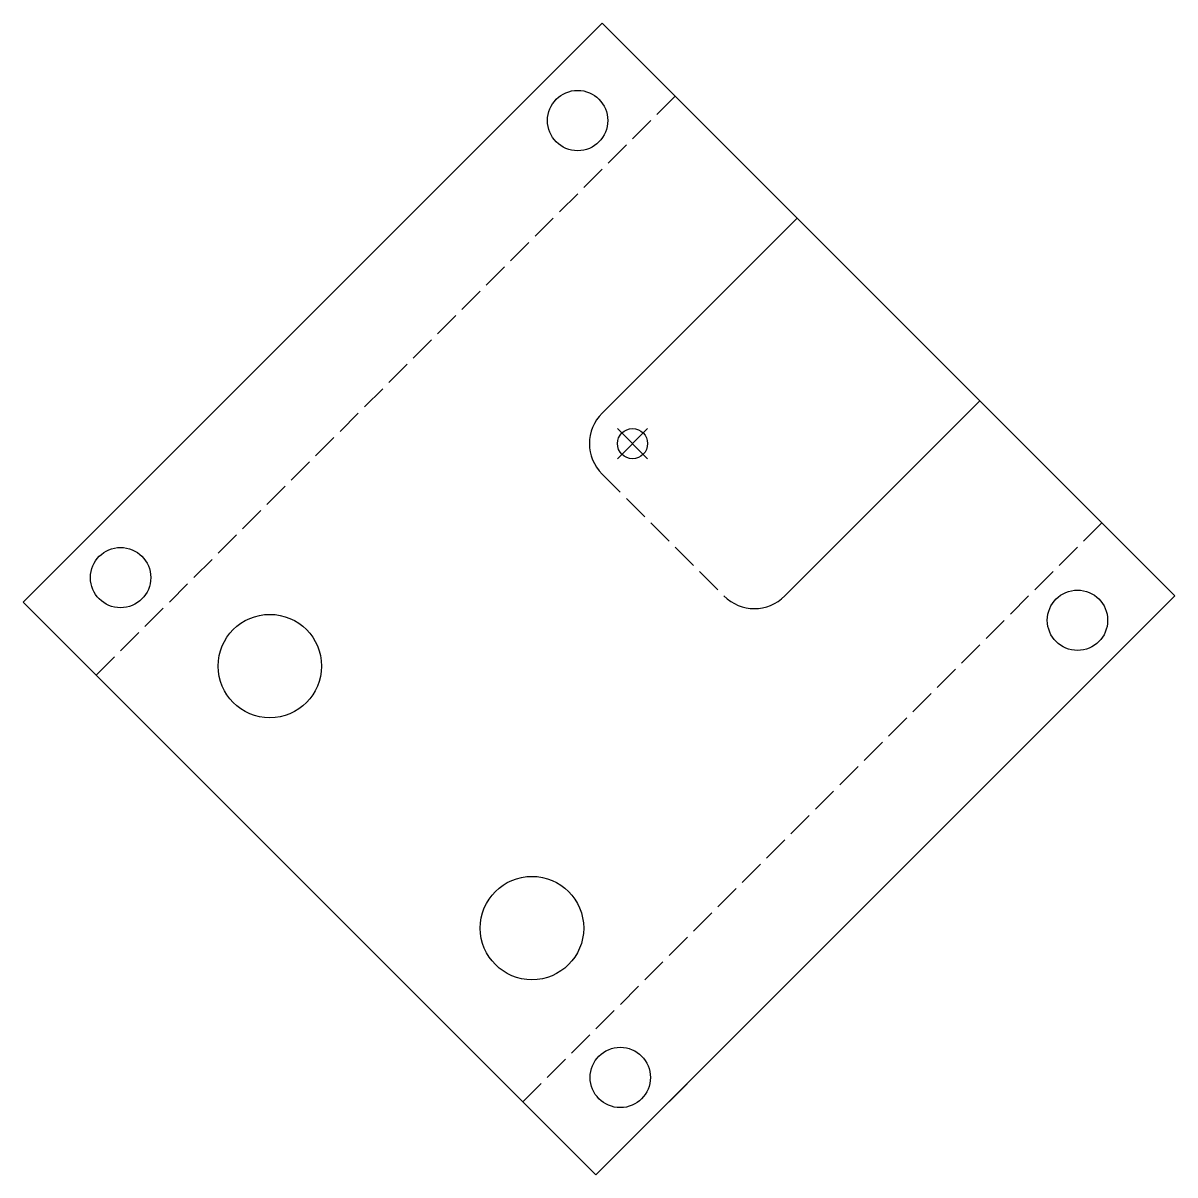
# Model space of a CAD drawing. Extents: x 239 to 372, y 785 to 918.
import ezdxf

# ---------------------------------------------------------------- set-up
doc = ezdxf.new("R2010")
doc.units = 0
doc.header["$MEASUREMENT"] = 0
doc.linetypes.add('DASHED', pattern=[4, 3, -1])
doc.layers.get('0').update_dxf_attribs({"linetype": 'CONTINUOUS'})
doc.layers.add('$PARTREF_BOM', color=7, linetype='CONTINUOUS')
doc.styles.get("Standard").update_dxf_attribs({"font": 'txt.shx', "bigfont": 'chineset.shx'})

# ---------------------------------------------------------------- blocks, each defined once
blk = doc.blocks.new('PARTREF')
at = {"layer": '$PARTREF_BOM', "color": 2}
for p, q in [((-1.75, -1.75), (1.75, 1.75)), ((-1.75, 1.75), (1.75, -1.75))]:
    blk.add_line(p, q, dxfattribs=at)
blk.add_circle((0, 0), 1.75, dxfattribs=at)
at = {"layer": '$PARTREF_BOM', "color": 2, "flags": 1}
for tag, p in [('TAG5', (-16.09, -4.95)), ('TAG10', (-5.65, -5)), ('TAG15', (5.59, -4.74)), ('TAG4', (-16.09, -8.95)), ('TAG9', (-5.65, -9)), ('TAG14', (5.59, -8.74)), ('TAG3', (-16.09, -12.95)), ('TAG8', (-5.65, -13)), ('TAG13', (5.59, -12.74)), ('TAG2', (-16.09, -16.95)), ('TAG7', (-5.65, -17)), ('TAG12', (5.59, -16.74)), ('TAG1', (-16.09, -20.95)), ('TAG6', (-5.65, -21)), ('TAG11', (5.59, -20.74))]:
    blk.add_attdef(tag, p, '', height=2.5, dxfattribs=at)

msp = doc.modelspace()

# ---------------------------------------------------------------- linework, layer by layer
at = {"color": 7, "linetype": 'CONTINUOUS'}
for p, q in [((238.77, 851.17), (305.94, 918.34)), ((305.94, 918.34), (372.41, 851.87)), ((305.94, 918.34), (372.41, 851.87)), ((305.94, 873.09), (328.57, 895.72)), ((327.15, 851.87), (349.78, 874.5)), ((305.23, 784.7), (372.41, 851.87)), ((305.23, 784.7), (372.41, 851.87)), ((238.77, 851.17), (305.23, 784.7)), ((317.96, 797.43), (313.72, 793.18))]:
    msp.add_line(p, q, dxfattribs=at)
at = {"color": 3, "linetype": 'DASHED'}
for p, q in [((314.43, 909.86), (247.25, 842.68)), ((305.94, 866.02), (320.08, 851.87)), ((363.92, 860.36), (296.75, 793.18))]:
    msp.add_line(p, q, dxfattribs=at)
at = {"color": 7, "linetype": 'CONTINUOUS'}
for centre, radius in [((303.11, 907.03), 3.5), ((250.08, 854), 3.5), ((361.1, 849.05), 3.5), ((267.4, 843.74), 6), ((297.81, 813.34), 6), ((308.06, 796.01), 3.5)]:
    msp.add_circle(centre, radius, dxfattribs=at)
for centre, start, end in [((309.48, 869.55), 135, 225), ((323.62, 855.41), 225, 315)]:
    msp.add_arc(centre, 5, start, end, dxfattribs=at)

# ---------------------------------------------------------------- block references
at = {"color": 7}
msp.add_blockref('PARTREF', (309.48, 869.55), dxfattribs=at)

doc.saveas('drawing.dxf')
